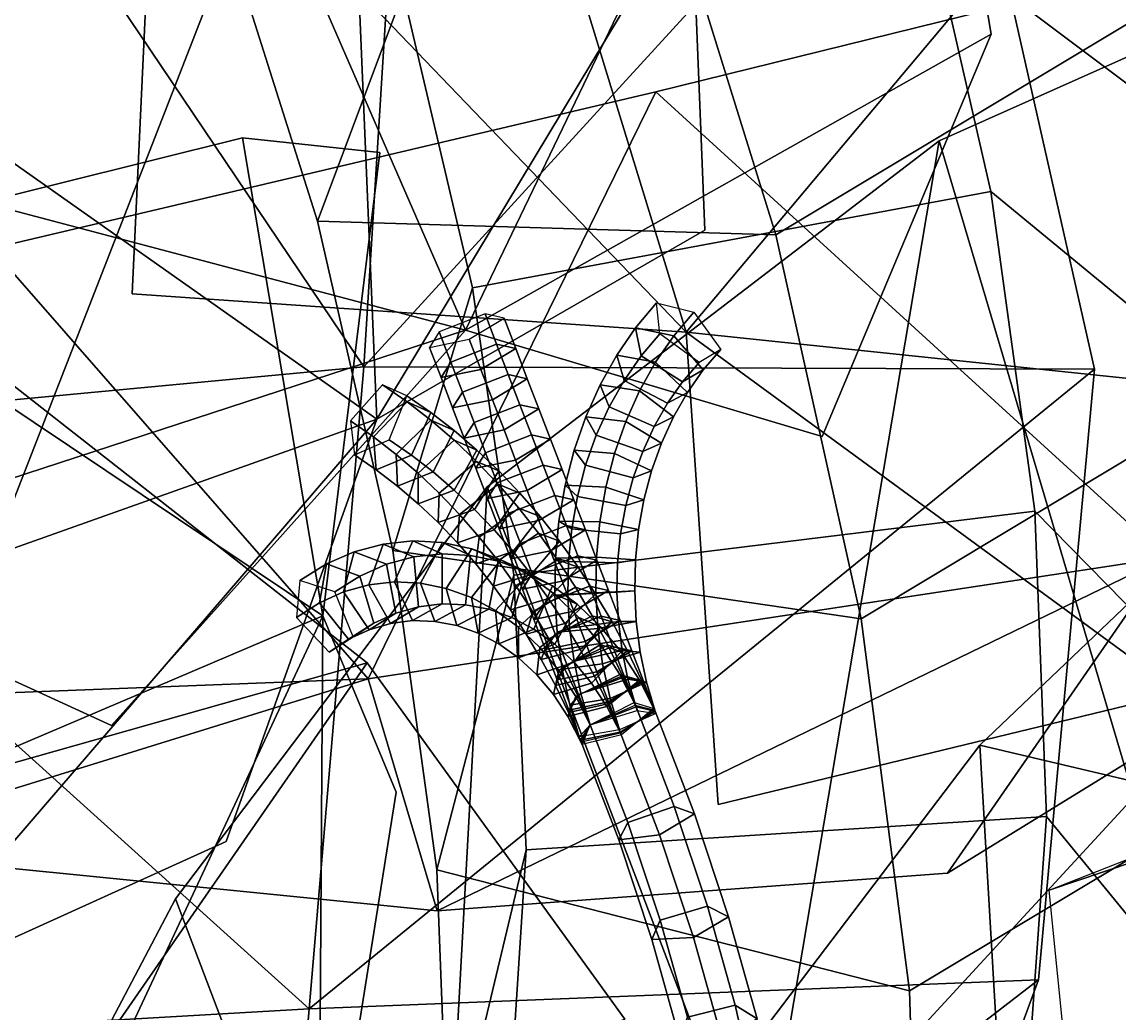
# Model space of a CAD drawing. Header units: metres. Extents: x -219 to 389, y -251 to 301.
# Drawn here: x 221.19 to 232.34, y 10.88 to 20.95 of the extents above; entities that cross this region are included whole.
import ezdxf

# ---------------------------------------------------------------- set-up
doc = ezdxf.new("R2010")
doc.units = ezdxf.units.M

msp = doc.modelspace()

# ---------------------------------------------------------------- linework, layer by layer
at = {"layer": 'Breeder_2Pdncle', "color": 3}
for points in [[(228.8534, 18.7818, 755.8525), (227.6245, 22.7384, 757.2211), (231.4367, 25.02446, 754.0355), (232.6656, 21.06792, 752.6669)], [(225.0683, 21.2451, 748.3965), (224.088, 24.2856, 749.4053), (223.1212, 22.3098, 754.3127), (224.1961, 18.9207, 753.167)], [(224.1961, 18.9207, 753.167), (223.1212, 22.3098, 754.3127), (227.6245, 22.7384, 757.2211), (228.8534, 18.7818, 755.8525)], [(231.0392, 19.2221, 746.6077), (230.2727, 22.5646, 748.0892), (225.0683, 21.2451, 748.3965), (225.7727, 18.2437, 747.0856)], [(233.5331, 17.1703, 750.908), (232.6656, 21.06792, 752.6669), (230.2727, 22.5646, 748.0892), (231.0392, 19.2221, 746.6077)], [(225.7727, 18.2437, 747.0856), (225.0683, 21.2451, 748.3965), (224.1961, 18.9207, 753.167), (224.9626, 15.5781, 751.6855)], [(229.7209, 14.8842, 754.0936), (228.8534, 18.7818, 755.8525), (232.6656, 21.06792, 752.6669), (233.5331, 17.1703, 750.908)], [(231.4858, 15.9764, 744.813), (231.0392, 19.2221, 746.6077), (225.7727, 18.2437, 747.0856), (226.1907, 15.3265, 745.4924)], [(234.0262, 13.3902, 748.7854), (233.5331, 17.1703, 750.908), (231.0392, 19.2221, 746.6077), (231.4858, 15.9764, 744.813)], [(224.9626, 15.5781, 751.6855), (224.1961, 18.9207, 753.167), (228.8534, 18.7818, 755.8525), (229.7209, 14.8842, 754.0936)], [(226.1907, 15.3265, 745.4924), (225.7727, 18.2437, 747.0856), (224.9626, 15.5781, 751.6855), (225.4092, 12.3325, 749.8909)], [(230.2139, 11.1041, 751.971), (229.7209, 14.8842, 754.0936), (233.5331, 17.1703, 750.908), (234.0262, 13.3902, 748.7854)], [(231.6057, 12.8765, 742.7321), (231.4858, 15.9764, 744.813), (226.1907, 15.3265, 745.4924), (226.3161, 12.5374, 743.6409)], [(234.1374, 9.7845, 746.331), (234.0262, 13.3902, 748.7854), (231.4858, 15.9764, 744.813), (231.6057, 12.8765, 742.7321)], [(225.4092, 12.3325, 749.8909), (224.9626, 15.5781, 751.6855), (229.7209, 14.8842, 754.0936), (230.2139, 11.1041, 751.971)], [(226.3161, 12.5374, 743.6409), (226.1907, 15.3265, 745.4924), (225.4092, 12.3325, 749.8909), (225.5291, 9.2326, 747.8099)], [(235.922, 13.8137, 751.3446), (237.92, 14.4864, 754.6397), (233.6307, 12.8019, 757.5845), (231.6327, 12.1291, 754.2894)], [(230.3251, 7.4984, 749.5166), (230.2139, 11.1041, 751.971), (234.0262, 13.3902, 748.7854), (234.1374, 9.7845, 746.331)], [(231.3973, 9.9689, 740.3961), (231.6057, 12.8765, 742.7321), (226.3161, 12.5374, 743.6409), (226.1468, 9.9183, 741.5589)], [(233.865, 6.4074, 743.5817), (234.1374, 9.7845, 746.331), (231.6057, 12.8765, 742.7321), (231.3973, 9.9689, 740.3961)], [(231.6327, 12.1291, 754.2894), (233.6307, 12.8019, 757.5845), (234.1618, 7.5044, 758.344), (232.1638, 6.8317, 755.0489)], [(226.1468, 9.9183, 741.5589), (226.3161, 12.5374, 743.6409), (225.5291, 9.2326, 747.8099), (225.3206, 6.325, 745.4739)], [(225.5291, 9.2326, 747.8099), (225.4092, 12.3325, 749.8909), (230.2139, 11.1041, 751.971), (230.3251, 7.4984, 749.5166)]]:
    msp.add_3dface(points, dxfattribs=at)
at = {"layer": 'Breeder_Leaf', "color": 3}
for points in [[(228.2373, 69.8828, 104.9231), (265.9114, 4.9972, 60.4566), (225.3758, 27.03698, 104.7662)], [(228.2373, 69.8828, 104.9231), (225.3758, 27.03698, 104.7662), (265.9114, 4.9972, 60.4566)], [(225.3758, 27.03698, 104.7662), (215.0832, 0.6463, 135.5015), (166.2345, 45.7714, 123.0788)], [(225.3758, 27.03698, 104.7662), (166.2345, 45.7714, 123.0788), (215.0832, 0.6463, 135.5015)], [(219.9152, 20.3515, 749.5977), (218.9041, 29.8773, 753.912), (224.4008, 26.4281, 750.5568)], [(219.9152, 20.3515, 749.5977), (224.4008, 26.4281, 750.5568), (218.9041, 29.8773, 753.912)], [(227.9433, 17.7944, 744.888), (222.5586, 23.3997, 744.681), (224.9261, 27.6365, 741.1485)], [(227.9433, 17.7944, 744.888), (224.9261, 27.6365, 741.1485), (222.5586, 23.3997, 744.681)], [(227.9433, 17.7944, 744.888), (224.9261, 27.6365, 741.1485), (230.976, 21.4053, 740.6439)], [(227.9433, 17.7944, 744.888), (230.976, 21.4053, 740.6439), (224.9261, 27.6365, 741.1485)], [(215.3904, 20.54, 749.188), (213.3527, 27.4375, 749.8171), (223.1674, 23.6306, 746.811)], [(215.3904, 20.54, 749.188), (223.1674, 23.6306, 746.811), (213.3527, 27.4375, 749.8171)], [(265.9114, 4.9972, 60.4566), (215.0832, 0.6463, 135.5015), (225.3758, 27.03698, 104.7662)], [(265.9114, 4.9972, 60.4566), (225.3758, 27.03698, 104.7662), (215.0832, 0.6463, 135.5015)], [(230.0339, 26.8192, 746.0041), (225.7004, 17.8152, 746.6912), (223.1674, 23.6306, 746.811)], [(230.0339, 26.8192, 746.0041), (223.1674, 23.6306, 746.811), (225.7004, 17.8152, 746.6912)], [(230.0339, 26.8192, 746.0041), (231.0424, 20.8225, 745.6368), (225.7004, 17.8152, 746.6912)], [(230.0339, 26.8192, 746.0041), (225.7004, 17.8152, 746.6912), (231.0424, 20.8225, 745.6368)], [(224.4008, 26.4281, 750.5568), (224.7989, 16.9099, 747.4637), (219.9152, 20.3515, 749.5977)], [(224.4008, 26.4281, 750.5568), (219.9152, 20.3515, 749.5977), (224.7989, 16.9099, 747.4637)], [(224.4008, 26.4281, 750.5568), (227.9958, 22.2172, 748.0159), (224.7989, 16.9099, 747.4637)], [(224.4008, 26.4281, 750.5568), (224.7989, 16.9099, 747.4637), (227.9958, 22.2172, 748.0159)], [(224.6683, 17.4414, 740.4458), (220.5448, 23.5574, 746.3513), (225.186, 25.7538, 743.4778)], [(224.6683, 17.4414, 740.4458), (225.186, 25.7538, 743.4778), (220.5448, 23.5574, 746.3513)], [(225.186, 25.7538, 743.4778), (230.6176, 23.9442, 743.3183), (224.6683, 17.4414, 740.4458)], [(225.186, 25.7538, 743.4778), (224.6683, 17.4414, 740.4458), (230.6176, 23.9442, 743.3183)], [(224.6683, 17.4414, 740.4458), (230.6176, 23.9442, 743.3183), (232.0934, 17.4186, 739.7142)], [(224.6683, 17.4414, 740.4458), (232.0934, 17.4186, 739.7142), (230.6176, 23.9442, 743.3183)], [(225.7004, 17.8152, 746.6912), (215.3904, 20.54, 749.188), (223.1674, 23.6306, 746.811)], [(225.7004, 17.8152, 746.6912), (223.1674, 23.6306, 746.811), (215.3904, 20.54, 749.188)], [(217.6152, 16.7804, 744.1885), (220.5448, 23.5574, 746.3513), (224.6683, 17.4414, 740.4458)], [(217.6152, 16.7804, 744.1885), (224.6683, 17.4414, 740.4458), (220.5448, 23.5574, 746.3513)], [(227.9433, 17.7944, 744.888), (222.3126, 18.184, 744.5978), (222.5586, 23.3997, 744.681)], [(227.9433, 17.7944, 744.888), (222.5586, 23.3997, 744.681), (222.3126, 18.184, 744.5978)], [(224.7989, 16.9099, 747.4637), (227.9958, 22.2172, 748.0159), (228.1312, 18.8303, 744.5763)], [(224.7989, 16.9099, 747.4637), (228.1312, 18.8303, 744.5763), (227.9958, 22.2172, 748.0159)], [(230.5154, 19.7371, 728.4114), (235.4133, 21.925, 722.8968), (232.4926, 13.07077, 724.4313)], [(230.5154, 19.7371, 728.4114), (232.4926, 13.07077, 724.4313), (235.4133, 21.925, 722.8968)], [(230.976, 21.4053, 740.6439), (240.7389, 21.6493, 736.7704), (237.0656, 16.8407, 740.8635)], [(230.976, 21.4053, 740.6439), (237.0656, 16.8407, 740.8635), (240.7389, 21.6493, 736.7704)], [(237.0656, 16.8407, 740.8635), (227.9433, 17.7944, 744.888), (230.976, 21.4053, 740.6439)], [(237.0656, 16.8407, 740.8635), (230.976, 21.4053, 740.6439), (227.9433, 17.7944, 744.888)], [(225.7004, 17.8152, 746.6912), (231.0424, 20.8225, 745.6368), (229.3266, 16.7343, 743.7228)], [(225.7004, 17.8152, 746.6912), (229.3266, 16.7343, 743.7228), (231.0424, 20.8225, 745.6368)], [(225.7004, 17.8152, 746.6912), (218.4831, 15.4604, 748.371), (215.3904, 20.54, 749.188)], [(225.7004, 17.8152, 746.6912), (215.3904, 20.54, 749.188), (218.4831, 15.4604, 748.371)], [(224.7989, 16.9099, 747.4637), (214.7713, 13.3507, 750.0586), (219.9152, 20.3515, 749.5977)], [(224.7989, 16.9099, 747.4637), (219.9152, 20.3515, 749.5977), (214.7713, 13.3507, 750.0586)], [(218.7409, 18.6017, 755.5161), (223.435, 19.7681, 751.8124), (224.2508, 14.9149, 748.0081)], [(218.7409, 18.6017, 755.5161), (224.2508, 14.9149, 748.0081), (223.435, 19.7681, 751.8124)], [(224.2508, 14.9149, 748.0081), (223.435, 19.7681, 751.8124), (224.83, 19.6189, 747.1916)], [(224.2508, 14.9149, 748.0081), (224.83, 19.6189, 747.1916), (223.435, 19.7681, 751.8124)], [(225.9195, 16.2229, 732.7303), (230.5154, 19.7371, 728.4114), (228.6907, 8.9508, 728.8417)], [(225.9195, 16.2229, 732.7303), (228.6907, 8.9508, 728.8417), (230.5154, 19.7371, 728.4114)], [(228.6907, 8.9508, 728.8417), (230.5154, 19.7371, 728.4114), (232.4926, 13.07077, 724.4313)], [(228.6907, 8.9508, 728.8417), (232.4926, 13.07077, 724.4313), (230.5154, 19.7371, 728.4114)], [(218.7409, 18.6017, 755.5161), (224.2508, 14.9149, 748.0081), (218.9841, 12.6739, 750.7444)], [(218.7409, 18.6017, 755.5161), (218.9841, 12.6739, 750.7444), (224.2508, 14.9149, 748.0081)], [(217.8189, 12.4885, 745.2849), (220.1696, 17.9856, 752.3693), (224.7013, 14.4364, 747.4077)], [(217.8189, 12.4885, 745.2849), (224.7013, 14.4364, 747.4077), (220.1696, 17.9856, 752.3693)], [(225.7004, 17.8152, 746.6912), (222.1033, 13.8007, 744.993), (218.4831, 15.4604, 748.371)], [(225.7004, 17.8152, 746.6912), (218.4831, 15.4604, 748.371), (222.1033, 13.8007, 744.993)], [(237.0656, 16.8407, 740.8635), (232.9514, 14.1315, 744.4476), (227.9433, 17.7944, 744.888)], [(237.0656, 16.8407, 740.8635), (227.9433, 17.7944, 744.888), (232.9514, 14.1315, 744.4476)], [(227.9433, 17.7944, 744.888), (232.9514, 14.1315, 744.4476), (228.2682, 12.9976, 744.7681)], [(227.9433, 17.7944, 744.888), (228.2682, 12.9976, 744.7681), (232.9514, 14.1315, 744.4476)], [(237.4124, 12.07163, 786.6938), (230.9276, 13.6012, 790.442), (235.1361, 17.612, 788.1014)], [(237.4124, 12.07163, 786.6938), (235.1361, 17.612, 788.1014), (230.9276, 13.6012, 790.442)], [(224.1103, 10.923, 737.6035), (217.6152, 16.7804, 744.1885), (224.6683, 17.4414, 740.4458)], [(224.1103, 10.923, 737.6035), (224.6683, 17.4414, 740.4458), (217.6152, 16.7804, 744.1885)], [(232.0934, 17.4186, 739.7142), (224.1103, 10.923, 737.6035), (224.6683, 17.4414, 740.4458)], [(232.0934, 17.4186, 739.7142), (224.6683, 17.4414, 740.4458), (224.1103, 10.923, 737.6035)], [(224.1103, 10.923, 737.6035), (232.0934, 17.4186, 739.7142), (231.524, 11.2167, 735.8956)], [(224.1103, 10.923, 737.6035), (231.524, 11.2167, 735.8956), (232.0934, 17.4186, 739.7142)], [(224.7989, 16.9099, 747.4637), (219.7265, 11.01857, 747.6008), (214.7713, 13.3507, 750.0586)], [(224.7989, 16.9099, 747.4637), (214.7713, 13.3507, 750.0586), (219.7265, 11.01857, 747.6008)], [(224.7989, 16.9099, 747.4637), (223.27, 12.6213, 744.1156), (219.7265, 11.01857, 747.6008)], [(224.7989, 16.9099, 747.4637), (219.7265, 11.01857, 747.6008), (223.27, 12.6213, 744.1156)], [(216.1269, 10.4615, 741.0294), (217.6152, 16.7804, 744.1885), (224.1103, 10.923, 737.6035)], [(216.1269, 10.4615, 741.0294), (224.1103, 10.923, 737.6035), (217.6152, 16.7804, 744.1885)], [(225.3218, 5.2869, 732.7755), (222.7542, 12.04019, 735.6491), (225.9195, 16.2229, 732.7303)], [(225.3218, 5.2869, 732.7755), (225.9195, 16.2229, 732.7303), (222.7542, 12.04019, 735.6491)], [(225.3218, 5.2869, 732.7755), (225.9195, 16.2229, 732.7303), (228.6907, 8.9508, 728.8417)], [(225.3218, 5.2869, 732.7755), (228.6907, 8.9508, 728.8417), (225.9195, 16.2229, 732.7303)], [(224.2508, 14.9149, 748.0081), (219.6576, 5.07891, 746.5556), (218.9841, 12.6739, 750.7444)], [(224.2508, 14.9149, 748.0081), (218.9841, 12.6739, 750.7444), (219.6576, 5.07891, 746.5556)], [(224.2508, 14.9149, 748.0081), (224.2055, 8.1673, 744.1448), (219.6576, 5.07891, 746.5556)], [(224.2508, 14.9149, 748.0081), (219.6576, 5.07891, 746.5556), (224.2055, 8.1673, 744.1448)], [(224.2508, 14.9149, 748.0081), (224.9968, 13.123, 742.7003), (224.2055, 8.1673, 744.1448)], [(224.2508, 14.9149, 748.0081), (224.2055, 8.1673, 744.1448), (224.9968, 13.123, 742.7003)], [(224.7013, 14.4364, 747.4077), (220.3334, 8.1416, 740.2192), (217.8189, 12.4885, 745.2849)], [(224.7013, 14.4364, 747.4077), (217.8189, 12.4885, 745.2849), (220.3334, 8.1416, 740.2192)], [(220.3334, 8.1416, 740.2192), (224.7013, 14.4364, 747.4077), (227.3205, 10.8182, 741.6269)], [(220.3334, 8.1416, 740.2192), (227.3205, 10.8182, 741.6269), (224.7013, 14.4364, 747.4077)], [(224.9212, 5.6916, 787.8918), (230.9276, 13.6012, 790.442), (231.191, 9.08115, 789.0975)], [(224.9212, 5.6916, 787.8918), (231.191, 9.08115, 789.0975), (230.9276, 13.6012, 790.442)], [(231.191, 9.08115, 789.0975), (230.9276, 13.6012, 790.442), (237.4124, 12.07163, 786.6938)], [(231.191, 9.08115, 789.0975), (237.4124, 12.07163, 786.6938), (230.9276, 13.6012, 790.442)], [(236.7715, 7.3328, 722.3255), (228.6907, 8.9508, 728.8417), (232.4926, 13.07077, 724.4313)], [(236.7715, 7.3328, 722.3255), (232.4926, 13.07077, 724.4313), (228.6907, 8.9508, 728.8417)], [(237.4124, 12.07163, 786.6938), (234.5192, 5.7042, 790.1298), (231.191, 9.08115, 789.0975)], [(237.4124, 12.07163, 786.6938), (231.191, 9.08115, 789.0975), (234.5192, 5.7042, 790.1298)], [(225.3218, 5.2869, 732.7755), (220.3954, 7.566, 734.3494), (222.7542, 12.04019, 735.6491)], [(225.3218, 5.2869, 732.7755), (222.7542, 12.04019, 735.6491), (220.3954, 7.566, 734.3494)], [(231.524, 11.2167, 735.8956), (223.6192, 5.1187, 735.09), (224.1103, 10.923, 737.6035)], [(231.524, 11.2167, 735.8956), (224.1103, 10.923, 737.6035), (223.6192, 5.1187, 735.09)], [(231.524, 11.2167, 735.8956), (229.5814, 5.952, 733.5249), (223.6192, 5.1187, 735.09)], [(231.524, 11.2167, 735.8956), (223.6192, 5.1187, 735.09), (229.5814, 5.952, 733.5249)], [(223.6192, 5.1187, 735.09), (216.1269, 10.4615, 741.0294), (224.1103, 10.923, 737.6035)], [(223.6192, 5.1187, 735.09), (224.1103, 10.923, 737.6035), (216.1269, 10.4615, 741.0294)]]:
    msp.add_3dface(points, dxfattribs=at)
at = {"layer": 'Breeder_Petiole', "color": 3}
for points in [[(227.4845, 17.5528, 744.7213), (227.6759, 17.7772, 744.5557), (227.642, 18.09189, 744.9429), (227.4292, 17.8396, 745.1273)], [(227.4292, 17.8396, 745.1273), (227.642, 18.09189, 744.9429), (228.0217, 17.9982, 745.2548), (227.8168, 17.7563, 745.4321)], [(226.0172, 17.6723, 746.2718), (225.8991, 17.9793, 746.3508), (225.4331, 17.798, 746.3589), (225.5511, 17.491, 746.2798)], [(226.2105, 17.6284, 746.731), (226.0925, 17.9354, 746.81), (225.8991, 17.9793, 746.3508), (226.0172, 17.6723, 746.2718)], [(227.8168, 17.7563, 745.4321), (228.0217, 17.9982, 745.2548), (228.2944, 17.6182, 745.0551), (228.1165, 17.4112, 745.2089)], [(225.856, 17.4157, 747.0272), (225.7379, 17.7228, 747.1063), (226.0925, 17.9354, 746.81), (226.2105, 17.6284, 746.731)], [(227.3118, 17.3046, 744.873), (227.4845, 17.5528, 744.7213), (227.4292, 17.8396, 745.1273), (227.2374, 17.561, 745.296)], [(227.2374, 17.561, 745.296), (227.4292, 17.8396, 745.1273), (227.8168, 17.7563, 745.4321), (227.6321, 17.4891, 745.5945)], [(225.5511, 17.491, 746.2798), (225.4331, 17.798, 746.3589), (225.334, 17.6404, 746.8231), (225.452, 17.3334, 746.7441)], [(227.9068, 17.2895, 744.7715), (228.0768, 17.4862, 744.6246), (227.6759, 17.7772, 744.5557), (227.4845, 17.5528, 744.7213)], [(227.6321, 17.4891, 745.5945), (227.8168, 17.7563, 745.4321), (228.1165, 17.4112, 745.2089), (227.9558, 17.1822, 745.35)], [(225.452, 17.3334, 746.7441), (225.334, 17.6404, 746.8231), (225.7379, 17.7228, 747.1063), (225.856, 17.4157, 747.0272)], [(226.1352, 17.3653, 746.1927), (226.0172, 17.6723, 746.2718), (225.5511, 17.491, 746.2798), (225.6691, 17.184, 746.2008)], [(225.974, 17.1087, 746.9482), (225.856, 17.4157, 747.0272), (226.2105, 17.6284, 746.731), (226.3285, 17.3213, 746.6519)], [(226.3285, 17.3213, 746.6519), (226.2105, 17.6284, 746.731), (226.0172, 17.6723, 746.2718), (226.1352, 17.3653, 746.1927)], [(228.1165, 17.4112, 745.2089), (228.2944, 17.6182, 745.0551), (228.0768, 17.4862, 744.6246), (227.9068, 17.2895, 744.7715)], [(227.1595, 17.03523, 745.0096), (227.3118, 17.3046, 744.873), (227.2374, 17.561, 745.296), (227.0684, 17.2587, 745.4476)], [(227.0684, 17.2587, 745.4476), (227.2374, 17.561, 745.296), (227.6321, 17.4891, 745.5945), (227.4694, 17.1991, 745.7405)], [(227.7533, 17.07192, 744.9063), (227.9068, 17.2895, 744.7715), (227.4845, 17.5528, 744.7213), (227.3118, 17.3046, 744.873)], [(225.6691, 17.184, 746.2008), (225.5511, 17.491, 746.2798), (225.452, 17.3334, 746.7441), (225.5701, 17.02643, 746.665)], [(225.5701, 17.02643, 746.665), (225.452, 17.3334, 746.7441), (225.856, 17.4157, 747.0272), (225.974, 17.1087, 746.9482)], [(227.4694, 17.1991, 745.7405), (227.6321, 17.4891, 745.5945), (227.9558, 17.1822, 745.35), (227.8139, 16.9334, 745.4771)], [(227.9558, 17.1822, 745.35), (228.1165, 17.4112, 745.2089), (227.9068, 17.2895, 744.7715), (227.7533, 17.07192, 744.9063)], [(226.2532, 17.05831, 746.1137), (226.1352, 17.3653, 746.1927), (225.6691, 17.184, 746.2008), (225.7871, 16.877, 746.1218)], [(226.092, 16.8017, 746.8691), (225.974, 17.1087, 746.9482), (226.3285, 17.3213, 746.6519), (226.4465, 17.01439, 746.5729)], [(226.4465, 17.01439, 746.5729), (226.3285, 17.3213, 746.6519), (226.1352, 17.3653, 746.1927), (226.2532, 17.05831, 746.1137)], [(227.6176, 16.8353, 745.0277), (227.7533, 17.07192, 744.9063), (227.3118, 17.3046, 744.873), (227.1595, 17.03523, 745.0096)], [(225.1067, 17.08751, 747.0349), (224.8577, 17.2598, 747.2262), (224.5315, 16.8927, 747.1313), (224.7668, 16.7304, 746.9504)], [(225.347, 16.978, 747.4595), (225.1032, 17.1466, 747.647), (224.8577, 17.2598, 747.2262), (225.1067, 17.08751, 747.0349)], [(225.7871, 16.877, 746.1218), (225.6691, 17.184, 746.2008), (225.5701, 17.02643, 746.665), (225.6881, 16.7194, 746.586)], [(227.029, 16.747, 745.1295), (227.1595, 17.03523, 745.0096), (227.0684, 17.2587, 745.4476), (226.9239, 16.9357, 745.5806)], [(226.9239, 16.9357, 745.5806), (227.0684, 17.2587, 745.4476), (227.4694, 17.1991, 745.7405), (227.3301, 16.889, 745.8687)], [(227.3301, 16.889, 745.8687), (227.4694, 17.1991, 745.7405), (227.8139, 16.9334, 745.4771), (227.6922, 16.6671, 745.5889)], [(227.8139, 16.9334, 745.4771), (227.9558, 17.1822, 745.35), (227.7533, 17.07192, 744.9063), (227.6176, 16.8353, 745.0277)], [(225.3491, 16.9, 746.8495), (225.1067, 17.08751, 747.0349), (224.7668, 16.7304, 746.9504), (224.996, 16.5537, 746.7752)], [(225.1508, 16.5448, 747.6398), (224.9241, 16.7009, 747.8142), (225.1032, 17.1466, 747.647), (225.347, 16.978, 747.4595)], [(225.5845, 16.7945, 747.278), (225.347, 16.978, 747.4595), (225.1067, 17.08751, 747.0349), (225.3491, 16.9, 746.8495)], [(225.6881, 16.7194, 746.586), (225.5701, 17.02643, 746.665), (225.974, 17.1087, 746.9482), (226.092, 16.8017, 746.8691)], [(226.3712, 16.7513, 746.0347), (226.2532, 17.05831, 746.1137), (225.7871, 16.877, 746.1218), (225.9052, 16.57, 746.0427)], [(226.5646, 16.7073, 746.4938), (226.4465, 17.01439, 746.5729), (226.2532, 17.05831, 746.1137), (226.3712, 16.7513, 746.0347)], [(225.3717, 16.3749, 747.4709), (225.1508, 16.5448, 747.6398), (225.347, 16.978, 747.4595), (225.5845, 16.7945, 747.278)], [(226.21, 16.4947, 746.7901), (226.092, 16.8017, 746.8691), (226.4465, 17.01439, 746.5729), (226.5646, 16.7073, 746.4938)], [(227.5011, 16.582, 745.1346), (227.6176, 16.8353, 745.0277), (227.1595, 17.03523, 745.0096), (227.029, 16.747, 745.1295)], [(224.7668, 16.7304, 746.9504), (224.5315, 16.8927, 747.1313), (224.5723, 16.5493, 747.4927), (224.7939, 16.3969, 747.3222)], [(225.5845, 16.6977, 746.6706), (225.3491, 16.9, 746.8495), (224.996, 16.5537, 746.7752), (225.2184, 16.3631, 746.6061)], [(225.8151, 16.5966, 747.1027), (225.5845, 16.7945, 747.278), (225.3491, 16.9, 746.8495), (225.5845, 16.6977, 746.6706)], [(225.9052, 16.57, 746.0427), (225.7871, 16.877, 746.1218), (225.6881, 16.7194, 746.586), (225.8061, 16.4124, 746.507)], [(226.9216, 16.443, 745.2317), (227.029, 16.747, 745.1295), (226.9239, 16.9357, 745.5806), (226.8053, 16.5951, 745.6937)], [(226.8053, 16.5951, 745.6937), (226.9239, 16.9357, 745.5806), (227.3301, 16.889, 745.8687), (227.2156, 16.562, 745.9777)], [(227.2156, 16.562, 745.9777), (227.3301, 16.889, 745.8687), (227.6922, 16.6671, 745.5889), (227.5918, 16.386, 745.6842)], [(227.6922, 16.6671, 745.5889), (227.8139, 16.9334, 745.4771), (227.6176, 16.8353, 745.0277), (227.5011, 16.582, 745.1346)], [(224.996, 16.5537, 746.7752), (224.7668, 16.7304, 746.9504), (224.7939, 16.3969, 747.3222), (225.0098, 16.231, 747.1571)], [(225.5861, 16.1915, 747.308), (225.3717, 16.3749, 747.4709), (225.5845, 16.7945, 747.278), (225.8151, 16.5966, 747.1027)], [(225.8061, 16.4124, 746.507), (225.6881, 16.7194, 746.586), (226.092, 16.8017, 746.8691), (226.21, 16.4947, 746.7901)], [(226.4893, 16.4443, 745.9556), (226.3712, 16.7513, 746.0347), (225.9052, 16.57, 746.0427), (226.0232, 16.263, 745.9637)], [(226.6826, 16.4003, 746.4148), (226.5646, 16.7073, 746.4938), (226.3712, 16.7513, 746.0347), (226.4893, 16.4443, 745.9556)], [(227.4049, 16.3145, 745.2258), (227.5011, 16.582, 745.1346), (227.029, 16.747, 745.1295), (226.9216, 16.443, 745.2317)], [(224.7939, 16.3969, 747.3222), (224.5723, 16.5493, 747.4927), (224.9241, 16.7009, 747.8142), (225.1508, 16.5448, 747.6398)], [(225.8121, 16.4812, 746.4987), (225.5845, 16.6977, 746.6706), (225.2184, 16.3631, 746.6061), (225.4337, 16.159, 746.4435)], [(226.0381, 16.3848, 746.9343), (225.8151, 16.5966, 747.1027), (225.5845, 16.6977, 746.6706), (225.8121, 16.4812, 746.4987)], [(226.3281, 16.1877, 746.7111), (226.21, 16.4947, 746.7901), (226.5646, 16.7073, 746.4938), (226.6826, 16.4003, 746.4148)], [(227.5918, 16.386, 745.6842), (227.6922, 16.6671, 745.5889), (227.5011, 16.582, 745.1346), (227.4049, 16.3145, 745.2258)], [(225.0098, 16.231, 747.1571), (224.7939, 16.3969, 747.3222), (225.1508, 16.5448, 747.6398), (225.3717, 16.3749, 747.4709)], [(225.2184, 16.3631, 746.6061), (224.996, 16.5537, 746.7752), (225.0098, 16.231, 747.1571), (225.2194, 16.05207, 746.9977)], [(225.7935, 15.9952, 747.1512), (225.5861, 16.1915, 747.308), (225.8151, 16.5966, 747.1027), (226.0381, 16.3848, 746.9343)], [(226.0232, 16.263, 745.9637), (225.9052, 16.57, 746.0427), (225.8061, 16.4124, 746.507), (225.9241, 16.1054, 746.4279)], [(226.8383, 16.1259, 745.3151), (226.9216, 16.443, 745.2317), (226.8053, 16.5951, 745.6937), (226.7137, 16.2401, 745.7858)], [(226.7137, 16.2401, 745.7858), (226.8053, 16.5951, 745.6937), (227.2156, 16.562, 745.9777), (227.1271, 16.2212, 746.0666)], [(227.1271, 16.2212, 746.0666), (227.2156, 16.562, 745.9777), (227.5918, 16.386, 745.6842), (227.5138, 16.09274, 745.7622)], [(226.0316, 16.251, 746.334), (225.8121, 16.4812, 746.4987), (225.4337, 16.159, 746.4435), (225.6412, 15.9419, 746.2878)], [(225.9241, 16.1054, 746.4279), (225.8061, 16.4124, 746.507), (226.21, 16.4947, 746.7901), (226.3281, 16.1877, 746.7111)], [(226.2532, 16.1595, 746.7729), (226.0381, 16.3848, 746.9343), (225.8121, 16.4812, 746.4987), (226.0316, 16.251, 746.334)], [(226.6073, 16.1372, 745.8766), (226.4893, 16.4443, 745.9556), (226.0232, 16.263, 745.9637), (226.1412, 15.956, 745.8846)], [(226.4461, 15.8807, 746.632), (226.3281, 16.1877, 746.7111), (226.6826, 16.4003, 746.4148), (226.8006, 16.09337, 746.3358)], [(226.8006, 16.09337, 746.3358), (226.6826, 16.4003, 746.4148), (226.4893, 16.4443, 745.9556), (226.6073, 16.1372, 745.8766)], [(227.33, 16.03536, 745.3006), (227.4049, 16.3145, 745.2258), (226.9216, 16.443, 745.2317), (226.8383, 16.1259, 745.3151)], [(225.2194, 16.05207, 746.9977), (225.0098, 16.231, 747.1571), (225.3717, 16.3749, 747.4709), (225.5861, 16.1915, 747.308)], [(225.4337, 16.159, 746.4435), (225.2184, 16.3631, 746.6061), (225.2194, 16.05207, 746.9977), (225.4222, 15.8603, 746.8445)], [(225.9935, 15.7864, 747.0012), (225.7935, 15.9952, 747.1512), (226.0381, 16.3848, 746.9343), (226.2532, 16.1595, 746.7729)], [(227.5138, 16.09274, 745.7622), (227.5918, 16.386, 745.6842), (227.4049, 16.3145, 745.2258), (227.33, 16.03536, 745.3006)], [(225.4222, 15.8603, 746.8445), (225.2194, 16.05207, 746.9977), (225.5861, 16.1915, 747.308), (225.7935, 15.9952, 747.1512)], [(226.2424, 16.0077, 746.1771), (226.0316, 16.251, 746.334), (225.6412, 15.9419, 746.2878), (225.8405, 15.7124, 746.1393)], [(226.1412, 15.956, 745.8846), (226.0232, 16.263, 745.9637), (225.9241, 16.1054, 746.4279), (226.0422, 15.7984, 746.3489)], [(226.0422, 15.7984, 746.3489), (225.9241, 16.1054, 746.4279), (226.3281, 16.1877, 746.7111), (226.4461, 15.8807, 746.632)], [(226.4597, 15.9212, 746.6191), (226.2532, 16.1595, 746.7729), (226.0316, 16.251, 746.334), (226.2424, 16.0077, 746.1771)], [(226.7799, 15.7989, 745.379), (226.8383, 16.1259, 745.3151), (226.7137, 16.2401, 745.7858), (226.6499, 15.8742, 745.8561)], [(226.6499, 15.8742, 745.8561), (226.7137, 16.2401, 745.7858), (227.1271, 16.2212, 746.0666), (227.0654, 15.8697, 746.1345)], [(227.0654, 15.8697, 746.1345), (227.1271, 16.2212, 746.0666), (227.5138, 16.09274, 745.7622), (227.4588, 15.7901, 745.8221)], [(225.6412, 15.9419, 746.2878), (225.4337, 16.159, 746.4435), (225.4222, 15.8603, 746.8445), (225.6178, 15.6564, 746.6978)], [(226.1856, 15.5656, 746.858), (225.9935, 15.7864, 747.0012), (226.2532, 16.1595, 746.7729), (226.4597, 15.9212, 746.6191)], [(226.7253, 15.8302, 745.7975), (226.6073, 16.1372, 745.8766), (226.1412, 15.956, 745.8846), (226.2592, 15.649, 745.8056)], [(226.5641, 15.5737, 746.553), (226.4461, 15.8807, 746.632), (226.8006, 16.09337, 746.3358), (226.9187, 15.7863, 746.2567)], [(226.9187, 15.7863, 746.2567), (226.8006, 16.09337, 746.3358), (226.6073, 16.1372, 745.8766), (226.7253, 15.8302, 745.7975)], [(227.277, 15.7472, 745.3582), (227.33, 16.03536, 745.3006), (226.8383, 16.1259, 745.3151), (226.7799, 15.7989, 745.379)], [(227.4588, 15.7901, 745.8221), (227.5138, 16.09274, 745.7622), (227.33, 16.03536, 745.3006), (227.277, 15.7472, 745.3582)], [(225.6178, 15.6564, 746.6978), (225.4222, 15.8603, 746.8445), (225.7935, 15.9952, 747.1512), (225.9935, 15.7864, 747.0012)], [(226.4439, 15.7517, 746.0282), (226.2424, 16.0077, 746.1771), (225.8405, 15.7124, 746.1393), (226.0311, 15.471, 745.9985)], [(226.2592, 15.649, 745.8056), (226.1412, 15.956, 745.8846), (226.0422, 15.7984, 746.3489), (226.1602, 15.4914, 746.2698)], [(226.6571, 15.6707, 746.4733), (226.4597, 15.9212, 746.6191), (226.2424, 16.0077, 746.1771), (226.4439, 15.7517, 746.0282)], [(225.8405, 15.7124, 746.1393), (225.6412, 15.9419, 746.2878), (225.6178, 15.6564, 746.6978), (225.8056, 15.4407, 746.5579)], [(226.1602, 15.4914, 746.2698), (226.0422, 15.7984, 746.3489), (226.4461, 15.8807, 746.632), (226.5641, 15.5737, 746.553)], [(226.3693, 15.3333, 746.7223), (226.1856, 15.5656, 746.858), (226.4597, 15.9212, 746.6191), (226.6571, 15.6707, 746.4733)], [(226.7471, 15.465, 745.4228), (226.7799, 15.7989, 745.379), (226.6499, 15.8742, 745.8561), (226.6147, 15.5008, 745.9038)], [(226.6147, 15.5008, 745.9038), (226.6499, 15.8742, 745.8561), (227.0654, 15.8697, 746.1345), (227.0311, 15.5111, 746.1807)], [(227.0311, 15.5111, 746.1807), (227.0654, 15.8697, 746.1345), (227.4588, 15.7901, 745.8221), (227.4274, 15.481, 745.8634)], [(225.8056, 15.4407, 746.5579), (225.6178, 15.6564, 746.6978), (225.9935, 15.7864, 747.0012), (226.1856, 15.5656, 746.858)], [(226.6357, 15.4838, 745.8878), (226.4439, 15.7517, 746.0282), (226.0311, 15.471, 745.9985), (226.2125, 15.2182, 745.8657)], [(226.8433, 15.5232, 745.7185), (226.7253, 15.8302, 745.7975), (226.2592, 15.649, 745.8056), (226.3773, 15.342, 745.7266)], [(226.845, 15.4084, 746.3357), (226.6571, 15.6707, 746.4733), (226.4439, 15.7517, 746.0282), (226.6357, 15.4838, 745.8878)], [(226.6821, 15.2667, 746.4739), (226.5641, 15.5737, 746.553), (226.9187, 15.7863, 746.2567), (227.0367, 15.4793, 746.1777)], [(227.0367, 15.4793, 746.1777), (226.9187, 15.7863, 746.2567), (226.7253, 15.8302, 745.7975), (226.8433, 15.5232, 745.7185)], [(227.2464, 15.4529, 745.398), (227.277, 15.7472, 745.3582), (226.7799, 15.7989, 745.379), (226.7471, 15.465, 745.4228)], [(227.4274, 15.481, 745.8634), (227.4588, 15.7901, 745.8221), (227.277, 15.7472, 745.3582), (227.2464, 15.4529, 745.398)], [(224.864, 15.6432, 747.3049), (224.5699, 15.5651, 747.5456), (224.4625, 15.1572, 747.2768), (224.7185, 15.228, 747.0672)], [(225.1768, 15.5121, 747.6725), (224.8969, 15.4368, 747.9016), (224.5699, 15.5651, 747.5456), (224.864, 15.6432, 747.3049)], [(225.1645, 15.6743, 747.0616), (224.864, 15.6432, 747.3049), (224.7185, 15.228, 747.0672), (224.9803, 15.2577, 746.855)], [(225.4628, 15.5426, 747.4408), (225.1768, 15.5121, 747.6725), (224.864, 15.6432, 747.3049), (225.1645, 15.6743, 747.0616)], [(225.4669, 15.6578, 746.8192), (225.1645, 15.6743, 747.0616), (224.9803, 15.2577, 746.855), (225.244, 15.2459, 746.6435)], [(225.7508, 15.5279, 747.2099), (225.4628, 15.5426, 747.4408), (225.1645, 15.6743, 747.0616), (225.4669, 15.6578, 746.8192)], [(225.7666, 15.594, 746.5814), (225.4669, 15.6578, 746.8192), (225.244, 15.2459, 746.6435), (225.5056, 15.193, 746.4357)], [(226.0363, 15.4682, 746.9833), (225.7508, 15.5279, 747.2099), (225.4669, 15.6578, 746.8192), (225.7666, 15.594, 746.5814)], [(226.0311, 15.471, 745.9985), (225.8405, 15.7124, 746.1393), (225.8056, 15.4407, 746.5579), (225.9852, 15.2138, 746.425)], [(226.3773, 15.342, 745.7266), (226.2592, 15.649, 745.8056), (226.1602, 15.4914, 746.2698), (226.2782, 15.1844, 746.1908)], [(226.5442, 15.0901, 746.5942), (226.3693, 15.3333, 746.7223), (226.6571, 15.6707, 746.4733), (226.845, 15.4084, 746.3357)], [(224.5699, 15.5651, 747.5456), (224.2867, 15.4411, 747.7799), (224.2163, 15.04666, 747.4807), (224.4625, 15.1572, 747.2768)], [(224.8969, 15.4368, 747.9016), (224.6275, 15.3177, 748.1246), (224.2867, 15.4411, 747.7799), (224.5699, 15.5651, 747.5456)], [(225.2244, 15.00593, 747.6604), (224.9924, 14.9398, 747.8505), (224.8969, 15.4368, 747.9016), (225.1768, 15.5121, 747.6725)], [(225.462, 15.03481, 747.4678), (225.2244, 15.00593, 747.6604), (225.1768, 15.5121, 747.6725), (225.4628, 15.5426, 747.4408)], [(225.7014, 15.02608, 747.2756), (225.462, 15.03481, 747.4678), (225.4628, 15.5426, 747.4408), (225.7508, 15.5279, 747.2099)], [(226.0592, 15.4839, 746.3516), (225.7666, 15.594, 746.5814), (225.5056, 15.193, 746.4357), (225.7613, 15.09956, 746.2349)], [(225.9391, 14.9798, 747.0867), (225.7014, 15.02608, 747.2756), (225.7508, 15.5279, 747.2099), (226.0363, 15.4682, 746.9833)], [(226.3152, 15.3643, 746.7643), (226.0363, 15.4682, 746.9833), (225.7666, 15.594, 746.5814), (226.0592, 15.4839, 746.3516)], [(225.9852, 15.2138, 746.425), (225.8056, 15.4407, 746.5579), (226.1856, 15.5656, 746.858), (226.3693, 15.3333, 746.7223)], [(226.2782, 15.1844, 746.1908), (226.1602, 15.4914, 746.2698), (226.5641, 15.5737, 746.553), (226.6821, 15.2667, 746.4739)], [(226.9614, 15.2162, 745.6395), (226.8433, 15.5232, 745.7185), (226.3773, 15.342, 745.7266), (226.4953, 15.03502, 745.6475)], [(226.6083, 15.1237, 745.9284), (226.6147, 15.5008, 745.9038), (227.0311, 15.5111, 746.1807), (227.0244, 15.1488, 746.2048)], [(226.74, 15.1276, 745.4459), (226.7471, 15.465, 745.4228), (226.6147, 15.5008, 745.9038), (226.6083, 15.1237, 745.9284)], [(227.1547, 15.1723, 746.0986), (227.0367, 15.4793, 746.1777), (226.8433, 15.5232, 745.7185), (226.9614, 15.2162, 745.6395)], [(227.0244, 15.1488, 746.2048), (227.0311, 15.5111, 746.1807), (227.4274, 15.481, 745.8634), (227.4199, 15.1685, 745.8856)], [(224.2867, 15.4411, 747.7799), (224.0186, 15.2731, 748.0043), (223.9834, 14.8977, 747.6757), (224.2163, 15.04666, 747.4807)], [(224.6275, 15.3177, 748.1246), (224.3725, 15.1569, 748.338), (224.0186, 15.2731, 748.0043), (224.2867, 15.4411, 747.7799)], [(224.9924, 14.9398, 747.8505), (224.7693, 14.8376, 748.0353), (224.6275, 15.3177, 748.1246), (224.8969, 15.4368, 747.9016)], [(226.3402, 15.3292, 746.1335), (226.0592, 15.4839, 746.3516), (225.7613, 15.09956, 746.2349), (226.0071, 14.967, 746.0439)], [(226.1716, 14.8968, 746.904), (225.9391, 14.9798, 747.0867), (226.0363, 15.4682, 746.9833), (226.3152, 15.3643, 746.7643)], [(226.2125, 15.2182, 745.8657), (226.0311, 15.471, 745.9985), (225.9852, 15.2138, 746.425), (226.1562, 14.9763, 746.2997)], [(226.5831, 15.2178, 746.5563), (226.3152, 15.3643, 746.7643), (226.0592, 15.4839, 746.3516), (226.3402, 15.3292, 746.1335)], [(226.8173, 15.2045, 745.7561), (226.6357, 15.4838, 745.8878), (226.2125, 15.2182, 745.8657), (226.3842, 14.9548, 745.7411)], [(226.7098, 14.8365, 746.4741), (226.5442, 15.0901, 746.5942), (226.845, 15.4084, 746.3357), (227.0229, 15.1351, 746.2067)], [(227.0229, 15.1351, 746.2067), (226.845, 15.4084, 746.3357), (226.6357, 15.4838, 745.8878), (226.8173, 15.2045, 745.7561)], [(226.8002, 14.9597, 746.3949), (226.6821, 15.2667, 746.4739), (227.0367, 15.4793, 746.1777), (227.1547, 15.1723, 746.0986)], [(227.2387, 15.1552, 745.4196), (227.2464, 15.4529, 745.398), (226.7471, 15.465, 745.4228), (226.74, 15.1276, 745.4459)], [(227.4199, 15.1685, 745.8856), (227.4274, 15.481, 745.8634), (227.2464, 15.4529, 745.398), (227.2387, 15.1552, 745.4196)], [(224.7693, 14.8376, 748.0353), (224.5586, 14.7006, 748.2119), (224.3725, 15.1569, 748.338), (224.6275, 15.3177, 748.1246)], [(226.1562, 14.9763, 746.2997), (225.9852, 15.2138, 746.425), (226.3693, 15.3333, 746.7223), (226.5442, 15.0901, 746.5942)], [(226.6054, 15.1321, 745.9304), (226.3402, 15.3292, 746.1335), (226.0071, 14.967, 746.0439), (226.2394, 14.7974, 745.8658)], [(226.3954, 14.7782, 746.7301), (226.1716, 14.8968, 746.904), (226.3152, 15.3643, 746.7643), (226.5831, 15.2178, 746.5563)], [(226.4953, 15.03502, 745.6475), (226.3773, 15.342, 745.7266), (226.2782, 15.1844, 746.1908), (226.3962, 14.8773, 746.1118)], [(226.836, 15.03104, 746.3625), (226.5831, 15.2178, 746.5563), (226.3402, 15.3292, 746.1335), (226.6054, 15.1321, 745.9304)], [(224.7185, 15.228, 747.0672), (224.4625, 15.1572, 747.2768), (224.7221, 14.773, 747.4642), (224.9399, 14.8363, 747.2856)], [(224.9803, 15.2577, 746.855), (224.7185, 15.228, 747.0672), (224.9399, 14.8363, 747.2856), (225.163, 14.8647, 747.1047)], [(225.244, 15.2459, 746.6435), (224.9803, 15.2577, 746.855), (225.163, 14.8647, 747.1047), (225.3881, 14.8578, 746.924)], [(225.5056, 15.193, 746.4357), (225.244, 15.2459, 746.6435), (225.3881, 14.8578, 746.924), (225.6116, 14.8155, 746.7463)], [(225.7613, 15.09956, 746.2349), (225.5056, 15.193, 746.4357), (225.6116, 14.8155, 746.7463), (225.8304, 14.7387, 746.5743)], [(226.3842, 14.9548, 745.7411), (226.2125, 15.2182, 745.8657), (226.1562, 14.9763, 746.2997), (226.3182, 14.7286, 746.1823)], [(226.3962, 14.8773, 746.1118), (226.2782, 15.1844, 746.1908), (226.6821, 15.2667, 746.4739), (226.8002, 14.9597, 746.3949)], [(226.9883, 14.9146, 745.6335), (226.8173, 15.2045, 745.7561), (226.3842, 14.9548, 745.7411), (226.546, 14.6813, 745.6251)], [(226.607, 14.6259, 746.5677), (226.3954, 14.7782, 746.7301), (226.5831, 15.2178, 746.5563), (226.836, 15.03104, 746.3625)], [(227.0794, 14.9092, 745.5604), (226.9614, 15.2162, 745.6395), (226.4953, 15.03502, 745.6475), (226.6133, 14.728, 745.5685)], [(226.9182, 14.6527, 746.3159), (226.8002, 14.9597, 746.3949), (227.1547, 15.1723, 746.0986), (227.2727, 14.8653, 746.0196)], [(227.1905, 14.8513, 746.0866), (227.0229, 15.1351, 746.2067), (226.8173, 15.2045, 745.7561), (226.9883, 14.9146, 745.6335)], [(227.2727, 14.8653, 746.0196), (227.1547, 15.1723, 746.0986), (226.9614, 15.2162, 745.6395), (227.0794, 14.9092, 745.5604)], [(227.0456, 14.7862, 746.2066), (227.0244, 15.1488, 746.2048), (227.4199, 15.1685, 745.8856), (227.4363, 14.8556, 745.8885)], [(227.4363, 14.8556, 745.8885), (227.4199, 15.1685, 745.8856), (227.2387, 15.1552, 745.4196), (227.2538, 14.857, 745.4229)], [(224.4625, 15.1572, 747.2768), (224.2163, 15.04666, 747.4807), (224.5128, 14.6757, 747.6376), (224.7221, 14.773, 747.4642)], [(226.0071, 14.967, 746.0439), (225.7613, 15.09956, 746.2349), (225.8304, 14.7387, 746.5743), (226.041, 14.6285, 746.4105)], [(226.3182, 14.7286, 746.1823), (226.1562, 14.9763, 746.2997), (226.5442, 15.0901, 746.5942), (226.7098, 14.8365, 746.4741)], [(226.8509, 14.8956, 745.7451), (226.6054, 15.1321, 745.9304), (226.2394, 14.7974, 745.8658), (226.4546, 14.5933, 745.7032)], [(227.0702, 14.8066, 746.1857), (226.836, 15.03104, 746.3625), (226.6054, 15.1321, 745.9304), (226.8509, 14.8956, 745.7451)], [(226.6309, 14.7463, 745.9299), (226.6083, 15.1237, 745.9284), (227.0244, 15.1488, 746.2048), (227.0456, 14.7862, 746.2066)], [(226.7588, 14.7899, 745.4483), (226.74, 15.1276, 745.4459), (226.6083, 15.1237, 745.9284), (226.6309, 14.7463, 745.9299)], [(226.8658, 14.5733, 746.3622), (226.7098, 14.8365, 746.4741), (227.0229, 15.1351, 746.2067), (227.1905, 14.8513, 746.0866)], [(227.2538, 14.857, 745.4229), (227.2387, 15.1552, 745.4196), (226.74, 15.1276, 745.4459), (226.7588, 14.7899, 745.4483)], [(224.2163, 15.04666, 747.4807), (223.9834, 14.8977, 747.6757), (224.3152, 14.5459, 747.8033), (224.5128, 14.6757, 747.6376)], [(224.7221, 14.773, 747.4642), (224.5128, 14.6757, 747.6376), (224.7693, 14.8376, 748.0353), (224.9924, 14.9398, 747.8505)], [(224.9399, 14.8363, 747.2856), (224.7221, 14.773, 747.4642), (224.9924, 14.9398, 747.8505), (225.2244, 15.00593, 747.6604)], [(225.163, 14.8647, 747.1047), (224.9399, 14.8363, 747.2856), (225.2244, 15.00593, 747.6604), (225.462, 15.03481, 747.4678)], [(225.3881, 14.8578, 746.924), (225.163, 14.8647, 747.1047), (225.462, 15.03481, 747.4678), (225.7014, 15.02608, 747.2756)], [(225.6116, 14.8155, 746.7463), (225.3881, 14.8578, 746.924), (225.7014, 15.02608, 747.2756), (225.9391, 14.9798, 747.0867)], [(225.8304, 14.7387, 746.5743), (225.6116, 14.8155, 746.7463), (225.9391, 14.9798, 747.0867), (226.1716, 14.8968, 746.904)], [(226.2394, 14.7974, 745.8658), (226.0071, 14.967, 746.0439), (226.041, 14.6285, 746.4105), (226.2403, 14.4864, 746.2575)], [(226.546, 14.6813, 745.6251), (226.3842, 14.9548, 745.7411), (226.3182, 14.7286, 746.1823), (226.4708, 14.4715, 746.0729)], [(226.6133, 14.728, 745.5685), (226.4953, 15.03502, 745.6475), (226.3962, 14.8773, 746.1118), (226.5143, 14.5703, 746.0327)], [(226.5143, 14.5703, 746.0327), (226.3962, 14.8773, 746.1118), (226.8002, 14.9597, 746.3949), (226.9182, 14.6527, 746.3159)], [(226.8033, 14.4421, 746.4193), (226.607, 14.6259, 746.5677), (226.836, 15.03104, 746.3625), (227.0702, 14.8066, 746.1857)], [(224.5128, 14.6757, 747.6376), (224.3152, 14.5459, 747.8033), (224.5586, 14.7006, 748.2119), (224.7693, 14.8376, 748.0353)], [(226.041, 14.6285, 746.4105), (225.8304, 14.7387, 746.5743), (226.1716, 14.8968, 746.904), (226.3954, 14.7782, 746.7301)], [(226.4708, 14.4715, 746.0729), (226.3182, 14.7286, 746.1823), (226.7098, 14.8365, 746.4741), (226.8658, 14.5733, 746.3622)], [(227.0728, 14.6233, 745.5806), (226.8509, 14.8956, 745.7451), (226.4546, 14.5933, 745.7032), (226.6496, 14.3578, 745.5585)], [(227.1482, 14.6148, 745.5204), (226.9883, 14.9146, 745.6335), (226.546, 14.6813, 745.6251), (226.6974, 14.3983, 745.518)], [(227.1974, 14.6022, 745.4814), (227.0794, 14.9092, 745.5604), (226.6133, 14.728, 745.5685), (226.7314, 14.421, 745.4894)], [(227.2915, 14.5613, 745.4079), (227.2538, 14.857, 745.4229), (226.7588, 14.7899, 745.4483), (226.8033, 14.455, 745.4299)], [(227.2822, 14.548, 746.0286), (227.0702, 14.8066, 746.1857), (226.8509, 14.8956, 745.7451), (227.0728, 14.6233, 745.5806)], [(227.0118, 14.3009, 746.2589), (226.8658, 14.5733, 746.3622), (227.1905, 14.8513, 746.0866), (227.3472, 14.5578, 745.9757)], [(227.0362, 14.3457, 746.2368), (226.9182, 14.6527, 746.3159), (227.2727, 14.8653, 746.0196), (227.3908, 14.5583, 745.9406)], [(227.3472, 14.5578, 745.9757), (227.1905, 14.8513, 746.0866), (226.9883, 14.9146, 745.6335), (227.1482, 14.6148, 745.5204)], [(227.0943, 14.4268, 746.186), (227.0456, 14.7862, 746.2066), (227.4363, 14.8556, 745.8885), (227.4766, 14.5453, 745.8723)], [(227.3908, 14.5583, 745.9406), (227.2727, 14.8653, 746.0196), (227.0794, 14.9092, 745.5604), (227.1974, 14.6022, 745.4814)], [(227.4766, 14.5453, 745.8723), (227.4363, 14.8556, 745.8885), (227.2538, 14.857, 745.4229), (227.2915, 14.5613, 745.4079)], [(226.2403, 14.4864, 746.2575), (226.041, 14.6285, 746.4105), (226.3954, 14.7782, 746.7301), (226.607, 14.6259, 746.5677)], [(226.4546, 14.5933, 745.7032), (226.2394, 14.7974, 745.8658), (226.2403, 14.4864, 746.2575), (226.4254, 14.3147, 746.1176)], [(226.7314, 14.421, 745.4894), (226.6133, 14.728, 745.5685), (226.5143, 14.5703, 746.0327), (226.6323, 14.2633, 745.9537)], [(226.8033, 14.455, 745.4299), (226.7588, 14.7899, 745.4483), (226.6309, 14.7463, 745.9299), (226.6821, 14.3724, 745.908)], [(226.6821, 14.3724, 745.908), (226.6309, 14.7463, 745.9299), (227.0456, 14.7862, 746.2066), (227.0943, 14.4268, 746.186)], [(226.9814, 14.2296, 746.287), (226.8033, 14.4421, 746.4193), (227.0702, 14.8066, 746.1857), (227.2822, 14.548, 746.0286)], [(226.4254, 14.3147, 746.1176), (226.2403, 14.4864, 746.2575), (226.607, 14.6259, 746.5677), (226.8033, 14.4421, 746.4193)], [(226.6974, 14.3983, 745.518), (226.546, 14.6813, 745.6251), (226.4708, 14.4715, 746.0729), (226.6135, 14.2054, 745.9718)], [(226.6323, 14.2633, 745.9537), (226.5143, 14.5703, 746.0327), (226.9182, 14.6527, 746.3159), (227.0362, 14.3457, 746.2368)], [(227.268, 14.3194, 745.4393), (227.0728, 14.6233, 745.5806), (226.6496, 14.3578, 745.5585), (226.8214, 14.09439, 745.434)], [(227.2967, 14.3058, 745.4169), (227.1482, 14.6148, 745.5204), (226.6974, 14.3983, 745.518), (226.838, 14.1067, 745.42)], [(227.4686, 14.2591, 745.8935), (227.2822, 14.548, 746.0286), (227.0728, 14.6233, 745.5806), (227.268, 14.3194, 745.4393)], [(227.4928, 14.2552, 745.8742), (227.3472, 14.5578, 745.9757), (227.1482, 14.6148, 745.5204), (227.2967, 14.3058, 745.4169)], [(226.6496, 14.3578, 745.5585), (226.4546, 14.5933, 745.7032), (226.4254, 14.3147, 746.1176), (226.5934, 14.1158, 745.9926)], [(226.6135, 14.2054, 745.9718), (226.4708, 14.4715, 746.0729), (226.8658, 14.5733, 746.3622), (227.0118, 14.3009, 746.2589)], [(227.3154, 14.2952, 745.4023), (227.1974, 14.6022, 745.4814), (226.7314, 14.421, 745.4894), (226.8494, 14.114, 745.4104)], [(227.3516, 14.2707, 745.3746), (227.2915, 14.5613, 745.4079), (226.8033, 14.455, 745.4299), (226.8731, 14.1263, 745.3907)], [(227.1385, 13.9916, 746.173), (226.9814, 14.2296, 746.287), (227.2822, 14.548, 746.0286), (227.4686, 14.2591, 745.8935)], [(227.1474, 14.02023, 746.1643), (227.0118, 14.3009, 746.2589), (227.3472, 14.5578, 745.9757), (227.4928, 14.2552, 745.8742)], [(227.1543, 14.03874, 746.1578), (227.0362, 14.3457, 746.2368), (227.3908, 14.5583, 745.9406), (227.5088, 14.2513, 745.8615)], [(227.1701, 14.07425, 746.1432), (227.0943, 14.4268, 746.186), (227.4766, 14.5453, 745.8723), (227.5403, 14.2405, 745.8368)], [(227.5088, 14.2513, 745.8615), (227.3908, 14.5583, 745.9406), (227.1974, 14.6022, 745.4814), (227.3154, 14.2952, 745.4023)], [(227.5403, 14.2405, 745.8368), (227.4766, 14.5453, 745.8723), (227.2915, 14.5613, 745.4079), (227.3516, 14.2707, 745.3746)], [(226.5934, 14.1158, 745.9926), (226.4254, 14.3147, 746.1176), (226.8033, 14.4421, 746.4193), (226.9814, 14.2296, 746.287)], [(226.838, 14.1067, 745.42), (226.6974, 14.3983, 745.518), (226.6135, 14.2054, 745.9718), (226.7462, 13.9312, 745.8793)], [(226.8494, 14.114, 745.4104), (226.7314, 14.421, 745.4894), (226.6323, 14.2633, 745.9537), (226.7503, 13.9563, 745.8746)], [(226.8731, 14.1263, 745.3907), (226.8033, 14.455, 745.4299), (226.6821, 14.3724, 745.908), (226.7615, 14.00563, 745.8631)], [(226.7615, 14.00563, 745.8631), (226.6821, 14.3724, 745.908), (227.0943, 14.4268, 746.186), (227.1701, 14.07425, 746.1432)], [(226.8214, 14.09439, 745.434), (226.6496, 14.3578, 745.5585), (226.5934, 14.1158, 745.9926), (226.7418, 13.893, 745.8848)], [(226.7462, 13.9312, 745.8793), (226.6135, 14.2054, 745.9718), (227.0118, 14.3009, 746.2589), (227.1474, 14.02023, 746.1643)], [(226.7503, 13.9563, 745.8746), (226.6323, 14.2633, 745.9537), (227.0362, 14.3457, 746.2368), (227.1543, 14.03874, 746.1578)], [(227.414, 14.03201, 745.3367), (227.268, 14.3194, 745.4393), (226.8214, 14.09439, 745.434), (226.9674, 13.807, 745.3314)], [(227.4262, 14.0061, 745.3282), (227.2967, 14.3058, 745.4169), (226.838, 14.1067, 745.42), (226.9674, 13.807, 745.3314)], [(227.4335, 13.9882, 745.3233), (227.3154, 14.2952, 745.4023), (226.8494, 14.114, 745.4104), (226.9674, 13.807, 745.3314)], [(227.446, 13.9513, 745.3152), (227.3516, 14.2707, 745.3746), (226.8731, 14.1263, 745.3907), (226.9674, 13.807, 745.3314)], [(227.6146, 13.9717, 745.7909), (227.4686, 14.2591, 745.8935), (227.268, 14.3194, 745.4393), (227.414, 14.03201, 745.3367)], [(227.6223, 13.9555, 745.7856), (227.4928, 14.2552, 745.8742), (227.2967, 14.3058, 745.4169), (227.4262, 14.0061, 745.3282)], [(227.6268, 13.9443, 745.7825), (227.5088, 14.2513, 745.8615), (227.3154, 14.2952, 745.4023), (227.4335, 13.9882, 745.3233)], [(227.6347, 13.9212, 745.7774), (227.5403, 14.2405, 745.8368), (227.3516, 14.2707, 745.3746), (227.446, 13.9513, 745.3152)], [(226.7418, 13.893, 745.8848), (226.5934, 14.1158, 745.9926), (226.9814, 14.2296, 746.287), (227.1385, 13.9916, 746.173)], [(227.2845, 13.7042, 746.0704), (227.1385, 13.9916, 746.173), (227.4686, 14.2591, 745.8935), (227.6146, 13.9717, 745.7909)], [(227.2769, 13.7205, 746.0757), (227.1474, 14.02023, 746.1643), (227.4928, 14.2552, 745.8742), (227.6223, 13.9555, 745.7856)], [(227.2723, 13.7317, 746.0787), (227.1543, 14.03874, 746.1578), (227.5088, 14.2513, 745.8615), (227.6268, 13.9443, 745.7825)], [(227.2644, 13.7548, 746.0839), (227.1701, 14.07425, 746.1432), (227.5403, 14.2405, 745.8368), (227.6347, 13.9212, 745.7774)], [(226.9674, 13.807, 745.3314), (226.8214, 14.09439, 745.434), (226.7418, 13.893, 745.8848), (226.8878, 13.6056, 745.7822)], [(226.9674, 13.807, 745.3314), (226.838, 14.1067, 745.42), (226.7462, 13.9312, 745.8793), (226.8756, 13.6315, 745.7906)], [(226.9674, 13.807, 745.3314), (226.8494, 14.114, 745.4104), (226.7503, 13.9563, 745.8746), (226.8683, 13.6493, 745.7956)], [(226.9674, 13.807, 745.3314), (226.8731, 14.1263, 745.3907), (226.7615, 14.00563, 745.8631), (226.8559, 13.6862, 745.8037)], [(226.8559, 13.6862, 745.8037), (226.7615, 14.00563, 745.8631), (227.1701, 14.07425, 746.1432), (227.2644, 13.7548, 746.0839)], [(226.8878, 13.6056, 745.7822), (226.7418, 13.893, 745.8848), (227.1385, 13.9916, 746.173), (227.2845, 13.7042, 746.0704)], [(226.8756, 13.6315, 745.7906), (226.7462, 13.9312, 745.8793), (227.1474, 14.02023, 746.1643), (227.2769, 13.7205, 746.0757)], [(226.8683, 13.6493, 745.7956), (226.7503, 13.9563, 745.8746), (227.1543, 14.03874, 746.1578), (227.2723, 13.7317, 746.0787)], [(227.8224, 12.9772, 745.0632), (227.4335, 13.9882, 745.3233), (226.9674, 13.807, 745.3314), (227.3493, 12.8155, 745.0769)], [(227.6726, 12.6888, 745.8094), (227.2723, 13.7317, 746.0787), (227.6268, 13.9443, 745.7825), (228.0272, 12.9014, 745.5132)], [(228.0272, 12.9014, 745.5132), (227.6268, 13.9443, 745.7825), (227.4335, 13.9882, 745.3233), (227.8224, 12.9772, 745.0632)], [(227.3493, 12.8155, 745.0769), (226.9674, 13.807, 745.3314), (226.8683, 13.6493, 745.7956), (227.2573, 12.6383, 745.5355)], [(227.2573, 12.6383, 745.5355), (226.8683, 13.6493, 745.7956), (227.2723, 13.7317, 746.0787), (227.6726, 12.6888, 745.8094)], [(228.1589, 11.9656, 744.74), (227.8224, 12.9772, 745.0632), (227.3493, 12.8155, 745.0769), (227.6798, 11.8235, 744.7606)], [(228.3735, 11.858, 745.1788), (228.0272, 12.9014, 745.5132), (227.8224, 12.9772, 745.0632), (228.1589, 11.9656, 744.74)], [(228.0189, 11.6454, 745.475), (227.6726, 12.6888, 745.8094), (228.0272, 12.9014, 745.5132), (228.3735, 11.858, 745.1788)], [(227.6798, 11.8235, 744.7606), (227.3493, 12.8155, 745.0769), (227.2573, 12.6383, 745.5355), (227.5938, 11.6267, 745.2122)], [(227.5938, 11.6267, 745.2122), (227.2573, 12.6383, 745.5355), (227.6726, 12.6888, 745.8094), (228.0189, 11.6454, 745.475)], [(228.4413, 10.9589, 744.3555), (228.1589, 11.9656, 744.74), (227.6798, 11.8235, 744.7606), (227.9573, 10.8362, 744.3841)], [(228.6638, 10.8197, 744.7812), (228.3735, 11.858, 745.1788), (228.1589, 11.9656, 744.74), (228.4413, 10.9589, 744.3555)], [(227.9573, 10.8362, 744.3841), (227.6798, 11.8235, 744.7606), (227.5938, 11.6267, 745.2122), (227.8761, 10.62, 744.8277)], [(228.3093, 10.6071, 745.0775), (228.0189, 11.6454, 745.475), (228.3735, 11.858, 745.1788), (228.6638, 10.8197, 744.7812)], [(227.8761, 10.62, 744.8277), (227.5938, 11.6267, 745.2122), (228.0189, 11.6454, 745.475), (228.3093, 10.6071, 745.0775)], [(228.6679, 9.9626, 743.9117), (228.4413, 10.9589, 744.3555), (227.9573, 10.8362, 744.3841), (228.18, 9.859, 743.9494)], [(228.8967, 9.7922, 744.3225), (228.6638, 10.8197, 744.7812), (228.4413, 10.9589, 744.3555), (228.6679, 9.9626, 743.9117)]]:
    msp.add_3dface(points, dxfattribs=at)
at = {"layer": 'Breeder_Stipule', "color": 3}
for points in [[(232.8217, 15.5059, 769.9564), (227.6348, 20.2362, 774.3083), (233.6545, 21.7225, 771.6113)], [(232.8217, 15.5059, 769.9564), (233.6545, 21.7225, 771.6113), (227.6348, 20.2362, 774.3083)], [(220.8852, 18.646, 776.4142), (227.6348, 20.2362, 774.3083), (224.7117, 14.2731, 774.725)], [(220.8852, 18.646, 776.4142), (224.7117, 14.2731, 774.725), (227.6348, 20.2362, 774.3083)], [(224.7117, 14.2731, 774.725), (227.6348, 20.2362, 774.3083), (232.8217, 15.5059, 769.9564)], [(224.7117, 14.2731, 774.725), (232.8217, 15.5059, 769.9564), (227.6348, 20.2362, 774.3083)], [(220.8852, 18.646, 776.4142), (224.7117, 14.2731, 774.725), (218.252, 14.0233, 777.1086)], [(220.8852, 18.646, 776.4142), (218.252, 14.0233, 777.1086), (224.7117, 14.2731, 774.725)], [(240.0258, 18.1024, 763.5099), (230.5989, 12.3, 764.3749), (232.8217, 15.5059, 769.9564)], [(240.0258, 18.1024, 763.5099), (232.8217, 15.5059, 769.9564), (230.5989, 12.3, 764.3749)], [(232.8217, 15.5059, 769.9564), (225.4114, 11.9172, 768.1745), (224.7117, 14.2731, 774.725)], [(232.8217, 15.5059, 769.9564), (224.7117, 14.2731, 774.725), (225.4114, 11.9172, 768.1745)], [(232.8217, 15.5059, 769.9564), (230.5989, 12.3, 764.3749), (225.4114, 11.9172, 768.1745)], [(232.8217, 15.5059, 769.9564), (225.4114, 11.9172, 768.1745), (230.5989, 12.3, 764.3749)], [(224.7117, 14.2731, 774.725), (219.1278, 12.5451, 772.5686), (218.252, 14.0233, 777.1086)], [(224.7117, 14.2731, 774.725), (218.252, 14.0233, 777.1086), (219.1278, 12.5451, 772.5686)], [(224.7117, 14.2731, 774.725), (225.4114, 11.9172, 768.1745), (219.1278, 12.5451, 772.5686)], [(224.7117, 14.2731, 774.725), (219.1278, 12.5451, 772.5686), (225.4114, 11.9172, 768.1745)]]:
    msp.add_3dface(points, dxfattribs=at)

doc.saveas('drawing.dxf')
